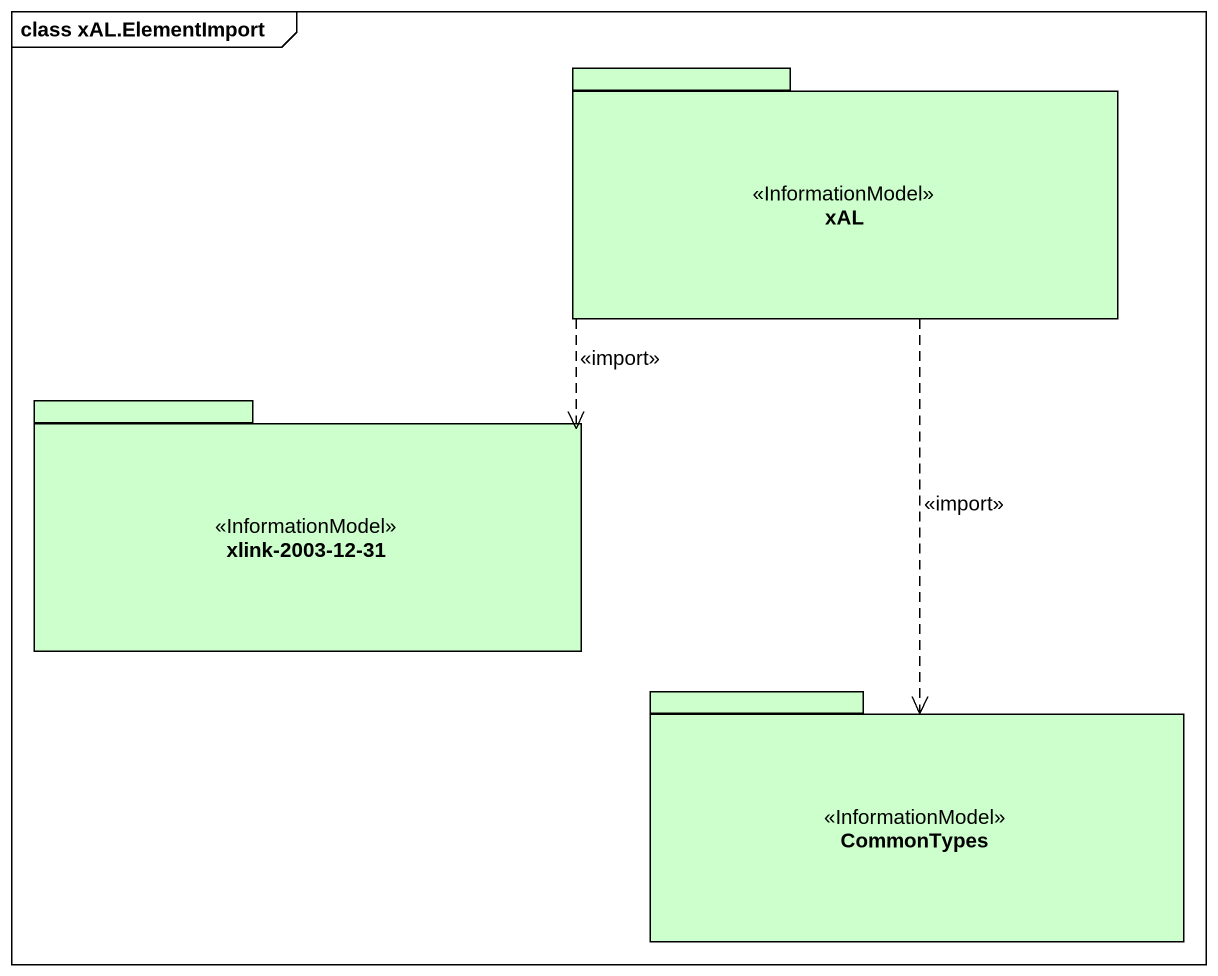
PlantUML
@startuml
mainframe class xAL.ElementImport
package xAL <<InformationModel>> #CCFFCC {
}
package "xlink-2003-12-31" as xlink_2003_12_31 <<InformationModel>> #CCFFCC {
}
package CommonTypes <<InformationModel>> #CCFFCC {
}
xAL ..> xlink_2003_12_31 : <<import>>
xAL ..> CommonTypes : <<import>>
@enduml
